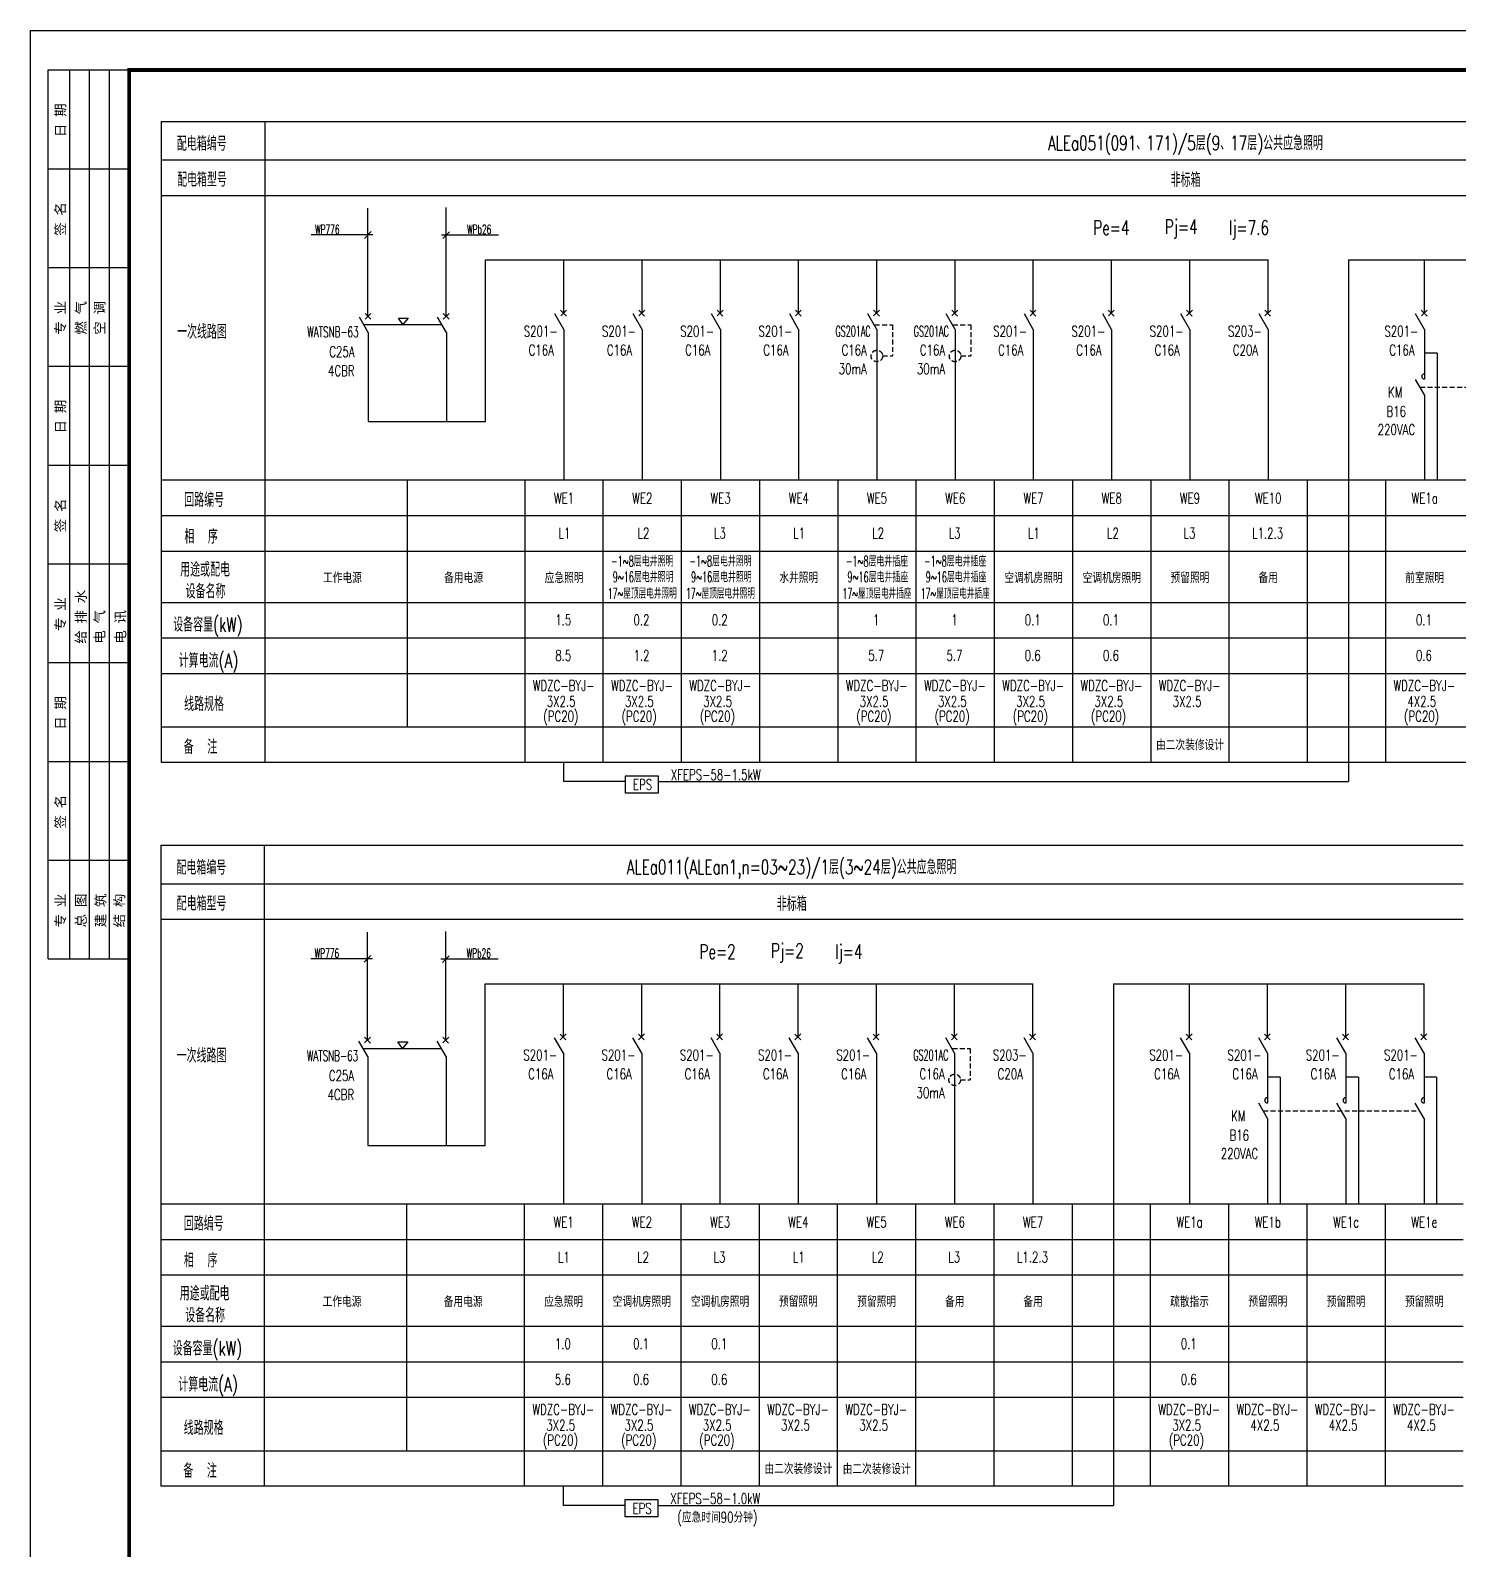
# Model space of a CAD drawing. Extents: x 1980812 to 2226895, y -554123 to 281606.
# Drawn here: x 2124323 to 2160465, y 243156 to 281606 of the extents above; entities that cross this region are included whole.
import ezdxf
from ezdxf.enums import TextEntityAlignment as Align

# ---------------------------------------------------------------- set-up
doc = ezdxf.new("R2010")
doc.units = 0
doc.header["$LTSCALE"] = 1000
doc.header["$MEASUREMENT"] = 0
doc.linetypes.add('DXXX', pattern=[4.5, 3, -1.5])
doc.linetypes.add('HIDDEN', pattern=[0.375, 0.25, -0.125])
for name, color, linetype in [('DQ1', 1, 'Continuous'), ('DQ2', 2, 'Continuous'), ('DQ7', 7, 'Continuous'), ('DXX', 2, 'DXXX'), ('TK', 1, 'Continuous')]:
    doc.layers.add(name, color=color, linetype=linetype)
doc.styles.add('D8', font='txtw.shx', dxfattribs={"width": 0.7, "bigfont": 'hztxtw.shx'})
doc.styles.add('SONGTI', font='', dxfattribs={"width": 1.1})
doc.styles.get('SONGTI').set_extended_font_data('NSimSun')

# ---------------------------------------------------------------- blocks, each defined once
blk = doc.blocks.new('$TD_AUDIT_GENERATED_(62C)')
at = {"layer": 'TK'}
for p, q in [((115148889, 23475903), (115148889, 23483403)), ((115148889, 23483403), (115150939, 23483403)), ((115149439, 23475903), (115149439, 23483403)), ((115149939, 23475903), (115149939, 23483403)), ((115150439, 23475903), (115150439, 23483403)), ((115150939, 23475903), (115150939, 23483403)), ((115148889, 23480903), (115150939, 23480903)), ((115148889, 23478403), (115150939, 23478403)), ((115148889, 23468403), (115148889, 23475903)), ((115148889, 23475903), (115150939, 23475903)), ((115149439, 23468403), (115149439, 23475903)), ((115149939, 23468403), (115149939, 23475903)), ((115150439, 23468403), (115150439, 23475903)), ((115150939, 23468403), (115150939, 23475903)), ((115148889, 23473403), (115150939, 23473403)), ((115148889, 23470903), (115150939, 23470903)), ((115148889, 23460903), (115148889, 23468403)), ((115148889, 23468403), (115150939, 23468403)), ((115149439, 23460903), (115149439, 23468403)), ((115149939, 23460903), (115149939, 23468403)), ((115150439, 23460903), (115150439, 23468403)), ((115150939, 23460903), (115150939, 23468403)), ((115148889, 23465903), (115150939, 23465903)), ((115148889, 23463403), (115150939, 23463403)), ((115148889, 23460903), (115150939, 23460903))]:
    blk.add_line(p, q, dxfattribs=at)
at = {"layer": 'TK', "style": 'SONGTI'}
for s, p in [('\\M+5C8D5 \\M+5C6DA', (115149324, 23481702)), ('\\M+5C7A9 \\M+5C3FB', (115149324, 23479202)), ('\\M+5D7A8 \\M+5D2B5', (115149324, 23476702)), ('\\M+5C8BC \\M+5C6F8', (115149842, 23476702)), ('\\M+5BFD5 \\M+5B5F7', (115150316, 23476702)), ('\\M+5C8D5 \\M+5C6DA', (115149324, 23474202)), ('\\M+5C7A9 \\M+5C3FB', (115149324, 23471702)), ('\\M+5D7A8 \\M+5D2B5', (115149324, 23469202)), ('\\M+5B8F8 \\M+5C5C5 \\M+5CBAE', (115149842, 23468880)), ('\\M+5B5E7 \\M+5C6F8', (115150316, 23468880)), ('\\M+5B5E7 \\M+5D1B6', (115150842, 23468880)), ('\\M+5C8D5 \\M+5C6DA', (115149324, 23466702)), ('\\M+5C7A9 \\M+5C3FB', (115149324, 23464202)), ('\\M+5D7A8 \\M+5D2B5', (115149324, 23461702)), ('\\M+5D7DC \\M+5CDBC', (115149842, 23461702)), ('\\M+5BDA8 \\M+5D6FE', (115150342, 23461702)), ('\\M+5BDE1 \\M+5B9B9', (115150816, 23461702))]:
    blk.add_text(s, height=250, rotation=90, dxfattribs=at).set_placement(p)
blk = doc.blocks.new('tu kuang A1 A')
at = {"layer": 'TK'}
blk.add_lwpolyline([(0, 59400), (84100, 59400), (84100, 0), (0, 0)], close=True, dxfattribs=at)
at = {"layer": 'TK', "const_width": 100}
blk.add_lwpolyline([(83100, 1000), (83100, 58400), (2500, 58400), (2500, 1000)], close=True, dxfattribs=at)
at = {"layer": 'TK'}
blk.add_blockref('$TD_AUDIT_GENERATED_(62C)', (-115148439, -23425003), dxfattribs=at)

msp = doc.modelspace()

# ---------------------------------------------------------------- linework, layer by layer
at = {"layer": 'DQ1'}
for p, q in [((2127633.4, 279302.8), (2127633.4, 263085.8)), ((2127633.4, 279302.6), (2130253.3, 279302.6)), ((2130253.3, 279302.6), (2178413.2, 279302.6)), ((2132873.2, 273957), (2132648.2, 274346.7)), ((2132791, 274443.3), (2132936.6, 274295.5)), ((2132792.3, 274299), (2132940.1, 274444.5)), ((2134853.2, 273957), (2134628.2, 274346.7)), ((2134771, 274443.3), (2134916.6, 274295.5)), ((2134772.3, 274299), (2134920.1, 274444.5)), ((2137823.2, 274037.9), (2137598.2, 274427.7)), ((2137741.1, 274524.2), (2137886.6, 274376.4)), ((2137742.3, 274380), (2137890.1, 274525.5)), ((2139803.2, 274037.9), (2139578.2, 274427.7)), ((2139721.1, 274524.2), (2139866.6, 274376.4)), ((2139722.3, 274380), (2139870.1, 274525.5)), ((2141783.2, 274037.9), (2141558.2, 274427.7)), ((2141701.1, 274524.2), (2141846.6, 274376.4)), ((2141702.3, 274380), (2141850.1, 274525.5)), ((2143763.2, 274037.9), (2143538.2, 274427.7)), ((2143681.1, 274524.2), (2143826.6, 274376.4)), ((2143682.3, 274380), (2143830.1, 274525.5)), ((2145743.2, 274037.9), (2145518.2, 274427.7)), ((2145661, 274524.2), (2145806.6, 274376.4)), ((2145662.3, 274380), (2145810.1, 274525.5)), ((2147723.2, 274037.9), (2147498.2, 274427.7)), ((2147641, 274524.2), (2147786.6, 274376.4)), ((2147642.3, 274380), (2147790.1, 274525.5)), ((2149703.2, 274037.9), (2149478.2, 274427.7)), ((2149621.1, 274524.2), (2149766.6, 274376.4)), ((2149622.3, 274380), (2149770.1, 274525.5)), ((2151683.2, 274037.9), (2151458.2, 274427.7)), ((2151601.1, 274524.2), (2151746.6, 274376.4)), ((2151602.3, 274380), (2151750.1, 274525.5)), ((2153663.2, 274037.9), (2153438.2, 274427.7)), ((2153581.1, 274524.2), (2153726.6, 274376.4)), ((2153582.3, 274380), (2153730.1, 274525.5)), ((2155643.2, 274037.9), (2155418.2, 274427.7)), ((2155561.1, 274524.2), (2155706.6, 274376.4)), ((2155562.3, 274380), (2155710.1, 274525.5)), ((2159603.2, 274037.9), (2159378.2, 274427.7)), ((2159521, 274524.2), (2159666.6, 274376.4)), ((2159522.3, 274380), (2159670.1, 274525.5)), ((2159603.2, 272383.7), (2159377.7, 272774.2)), ((2127633.4, 263086), (2130253.3, 263086)), ((2130253.3, 263086), (2178413.2, 263086)), ((2140216.1, 262732.4), (2139377.7, 262732.4)), ((2139377.7, 262732.4), (2139377.7, 262313.2)), ((2140216.1, 262313.2), (2140216.1, 262732.4)), ((2139377.7, 262313.2), (2140216.1, 262313.2)), ((2127622.8, 260983), (2127622.8, 244766)), ((2127622.8, 260982.8), (2130242.7, 260982.8)), ((2130242.7, 260982.8), (2160582.5, 260982.8)), ((2132780.4, 256123.5), (2132926, 255975.7)), ((2132781.7, 255979.2), (2132929.5, 256124.7)), ((2134760.4, 256123.5), (2134906, 255975.7)), ((2134761.7, 255979.2), (2134909.5, 256124.7)), ((2137812.5, 255718.1), (2137587.5, 256107.9)), ((2137730.4, 256204.4), (2137876, 256056.6)), ((2137731.7, 256060.2), (2137879.5, 256205.7)), ((2139792.5, 255718.1), (2139567.5, 256107.9)), ((2139710.4, 256204.4), (2139856, 256056.6)), ((2139711.7, 256060.2), (2139859.5, 256205.7)), ((2141772.5, 255718.1), (2141547.5, 256107.9)), ((2141690.4, 256204.4), (2141836, 256056.6)), ((2141691.7, 256060.2), (2141839.5, 256205.7)), ((2143752.5, 255718.1), (2143527.5, 256107.9)), ((2143670.4, 256204.4), (2143816, 256056.6)), ((2143671.7, 256060.2), (2143819.5, 256205.7)), ((2145732.5, 255718.1), (2145507.5, 256107.9)), ((2145650.4, 256204.4), (2145796, 256056.6)), ((2145651.7, 256060.2), (2145799.5, 256205.7)), ((2147712.5, 255718.1), (2147487.5, 256107.9)), ((2147630.4, 256204.4), (2147776, 256056.6)), ((2147631.7, 256060.2), (2147779.5, 256205.7)), ((2149692.5, 255718.1), (2149467.5, 256107.9)), ((2149610.4, 256204.4), (2149756, 256056.6)), ((2149611.7, 256060.2), (2149759.5, 256205.7)), ((2153652.5, 255718.1), (2153427.5, 256107.9)), ((2153570.4, 256204.4), (2153716, 256056.6)), ((2153571.7, 256060.2), (2153719.5, 256205.7)), ((2155632.5, 255718.1), (2155407.5, 256107.9)), ((2155550.4, 256204.4), (2155696, 256056.6)), ((2155551.7, 256060.2), (2155699.5, 256205.7)), ((2157612.5, 255718.1), (2157387.5, 256107.9)), ((2157530.4, 256204.4), (2157676, 256056.6)), ((2157531.7, 256060.2), (2157679.5, 256205.7)), ((2159592.5, 255718.1), (2159367.5, 256107.9)), ((2159510.4, 256204.4), (2159656, 256056.6)), ((2159511.7, 256060.2), (2159659.5, 256205.7)), ((2132862.5, 255637.2), (2132637.5, 256026.9)), ((2134842.5, 255637.2), (2134617.5, 256026.9)), ((2155632.5, 254063.9), (2155407.1, 254454.4)), ((2157612.5, 254063.9), (2157387.1, 254454.4)), ((2159592.5, 254063.9), (2159367.1, 254454.4)), ((2127622.8, 244766.2), (2130242.7, 244766.2)), ((2130242.7, 244766.2), (2160582.5, 244766.2)), ((2139367.1, 244412.6), (2139367.1, 243993.4)), ((2140205.5, 244412.6), (2139367.1, 244412.6)), ((2140205.5, 243993.4), (2140205.5, 244412.6)), ((2139367.1, 243993.4), (2140205.5, 243993.4))]:
    msp.add_line(p, q, dxfattribs=at)
for centre in [(2159596, 272846.2), (2155625.4, 254526.4), (2157605.4, 254526.4), (2159585.4, 254526.4)]:
    msp.add_arc(centre, 65.1, 90, 270, dxfattribs=at)
at = {"layer": 'DQ2'}
for p, q in [((2132863.8, 274369.4), (2132863.8, 277104.9)), ((2134843.8, 274369.4), (2134843.8, 277119.1)), ((2135843.2, 275799.1), (2155643.2, 275799.1)), ((2135843.2, 271706.4), (2135843.2, 275799.1)), ((2137823.2, 274450.4), (2137823.2, 275796.6)), ((2139803.2, 274450.4), (2139803.2, 275796.6)), ((2141783.2, 274450.4), (2141783.2, 275796.6)), ((2143763.2, 274450.4), (2143763.2, 275796.6)), ((2145743.2, 274450.4), (2145743.2, 275799.1)), ((2147723.2, 274450.4), (2147723.2, 275799.1)), ((2149703.2, 274450.4), (2149703.2, 275796.6)), ((2151683.2, 274450.4), (2151683.2, 275796.6)), ((2153663.2, 274450.4), (2153663.2, 275796.6)), ((2155643.2, 274450.4), (2155643.2, 275799.1)), ((2157678.5, 275799.1), (2177423.2, 275799.1)), ((2157678.5, 275799.1), (2157678.5, 262592.4)), ((2159603.2, 274450.4), (2159603.2, 275799.1)), ((2132873.2, 273957), (2132873.2, 271706.4)), ((2134853.2, 273957), (2134853.2, 271706.4)), ((2137823.2, 274037.9), (2137823.2, 270228)), ((2139803.2, 274037.9), (2139803.2, 270228)), ((2141783.2, 274037.9), (2141783.2, 270228)), ((2143763.2, 274037.9), (2143763.2, 270228)), ((2145743.2, 274037.9), (2145743.2, 270228)), ((2147723.2, 274037.9), (2147723.2, 270228)), ((2149703.2, 274037.9), (2149703.2, 270228)), ((2151683.2, 274037.9), (2151683.2, 270228)), ((2153663.2, 274037.9), (2153663.2, 270228)), ((2155643.2, 274037.9), (2155643.2, 270228)), ((2159603.2, 274037.9), (2159603.2, 272776.6)), ((2159919.5, 273434.9), (2159603.2, 273434.9)), ((2159919.5, 273434.9), (2159919.5, 270228)), ((2159603.2, 272383.7), (2159603.2, 270228)), ((2132873.2, 271706.4), (2135843.2, 271706.4)), ((2132853.2, 256049.6), (2132853.2, 258785.1)), ((2134833.2, 256049.6), (2134833.2, 258799.3)), ((2135832.5, 257479.3), (2149692.5, 257479.3)), ((2135832.5, 253386.6), (2135832.5, 257479.3)), ((2137812.5, 256130.6), (2137812.5, 257476.8)), ((2139792.5, 256130.6), (2139792.5, 257476.8)), ((2141772.5, 256130.6), (2141772.5, 257476.8)), ((2143752.5, 256130.6), (2143752.5, 257476.8)), ((2145732.5, 256130.6), (2145732.5, 257476.8)), ((2147712.5, 256130.6), (2147712.5, 257476.8)), ((2149692.5, 256130.6), (2149692.5, 257479.3)), ((2151727.9, 257479.3), (2159592.5, 257479.3)), ((2151727.9, 257479.3), (2151727.9, 244272.6)), ((2153652.5, 256130.6), (2153652.5, 257479.3)), ((2155632.5, 256130.6), (2155632.5, 257479.3)), ((2157612.5, 256130.6), (2157612.5, 257479.3)), ((2159592.5, 256130.6), (2159592.5, 257479.3)), ((2137812.5, 255718.1), (2137812.5, 251908.2)), ((2139792.5, 255718.1), (2139792.5, 251908.2)), ((2141772.5, 255718.1), (2141772.5, 251908.2)), ((2143752.5, 255718.1), (2143752.5, 251908.2)), ((2145732.5, 255718.1), (2145732.5, 251908.2)), ((2147712.5, 255718.1), (2147712.5, 251908.2)), ((2149692.5, 255718.1), (2149692.5, 251908.2)), ((2153652.5, 255718.1), (2153652.5, 251908.2)), ((2155632.5, 255718.1), (2155632.5, 254456.8)), ((2157612.5, 255718.1), (2157612.5, 254456.8)), ((2159592.5, 255718.1), (2159592.5, 254456.8)), ((2132862.5, 255637.2), (2132862.5, 253386.6)), ((2134842.5, 255637.2), (2134842.5, 253386.6)), ((2155948.9, 255115.1), (2155632.5, 255115.1)), ((2155948.9, 255115.1), (2155948.9, 251908.2)), ((2157928.9, 255115.1), (2157612.5, 255115.1)), ((2157928.9, 255115.1), (2157928.9, 251908.2)), ((2159908.9, 255115.1), (2159592.5, 255115.1)), ((2159908.9, 255115.1), (2159908.9, 251908.2)), ((2155632.5, 254063.9), (2155632.5, 251908.2)), ((2157612.5, 254063.9), (2157612.5, 251908.2)), ((2159592.5, 254063.9), (2159592.5, 251908.2)), ((2132862.5, 253386.6), (2135832.5, 253386.6))]:
    msp.add_line(p, q, dxfattribs=at)
at = {"layer": 'DQ2', "ltscale": 0.1}
for p, q in [((2137817.3, 263086), (2137817.3, 262592.4)), ((2140216.1, 262592.4), (2157678.5, 262592.4)), ((2137806.7, 244766.2), (2137806.7, 244272.6)), ((2140205.5, 244272.6), (2151727.9, 244272.6))]:
    msp.add_line(p, q, dxfattribs=at)
at = {"layer": 'DQ7'}
for p, q in [((2130253.3, 279302.6), (2130253.3, 263086)), ((2127633.4, 278328), (2130253.3, 278328)), ((2130253.3, 278328), (2178413.2, 278328)), ((2127633.4, 277428), (2130253.3, 277428)), ((2130253.3, 277428), (2178413.2, 277428)), ((2132987, 276427.4), (2131428.2, 276427.4)), ((2136171.6, 276421.5), (2134724.1, 276421.5)), ((2127633.4, 270228), (2130253.3, 270228)), ((2130253.3, 270228), (2178413.2, 270228)), ((2133855.4, 270228), (2133855.4, 263980.1)), ((2136833.2, 270228), (2136833.2, 263086)), ((2138813.2, 270228), (2138813.2, 263086)), ((2140793.2, 270228), (2140793.2, 263086)), ((2142773.2, 270228), (2142773.2, 263086)), ((2144753.2, 270228), (2144753.2, 263086)), ((2146733.2, 270228), (2146733.2, 263086)), ((2148713.2, 270228), (2148713.2, 263086)), ((2150693.2, 270228), (2150693.2, 263086)), ((2152673.2, 270228), (2152673.2, 263086)), ((2154653.2, 270228), (2154653.2, 263086)), ((2156633.2, 270228), (2156633.2, 263086)), ((2158613.2, 270228), (2158613.2, 263086)), ((2127633.4, 269328), (2130253.3, 269328)), ((2130253.3, 269328), (2178413.2, 269328)), ((2127633.4, 268428), (2130253.3, 268428)), ((2130253.3, 268428), (2178413.2, 268428)), ((2127633.4, 267130.1), (2130253.3, 267130.1)), ((2130253.3, 267130.1), (2178413.2, 267130.1)), ((2127633.4, 266230.1), (2130253.3, 266230.1)), ((2130253.3, 266230.1), (2178413.2, 266230.1)), ((2127633.4, 265330.1), (2130253.3, 265330.1)), ((2130253.3, 265330.1), (2178413.2, 265330.1)), ((2127633.4, 263980.1), (2130253.3, 263980.1)), ((2130253.3, 263980.1), (2178413.2, 263980.1)), ((2130242.7, 260982.8), (2130242.7, 244766.2)), ((2130242.7, 260982.8), (2130242.7, 244766.2)), ((2127622.8, 260008.2), (2130242.7, 260008.2)), ((2130242.7, 260008.2), (2160582.5, 260008.2)), ((2127622.8, 259108.2), (2130242.7, 259108.2)), ((2130242.7, 259108.2), (2160582.5, 259108.2)), ((2132976.4, 258107.6), (2131417.6, 258107.6)), ((2136161, 258101.7), (2134713.5, 258101.7)), ((2127622.8, 251908.2), (2130242.7, 251908.2)), ((2130242.7, 251908.2), (2160582.5, 251908.2)), ((2133844.8, 251908.2), (2133844.8, 245660.3)), ((2136822.5, 251908.2), (2136822.5, 244766.2)), ((2138802.5, 251908.2), (2138802.5, 244766.2)), ((2140782.5, 251908.2), (2140782.5, 244766.2)), ((2142762.5, 251908.2), (2142762.5, 244766.2)), ((2144742.5, 251908.2), (2144742.5, 244766.2)), ((2146722.5, 251908.2), (2146722.5, 244766.2)), ((2148702.5, 251908.2), (2148702.5, 244766.2)), ((2150682.5, 251908.2), (2150682.5, 244766.2)), ((2152662.5, 251908.2), (2152662.5, 244766.2)), ((2154642.5, 251908.2), (2154642.5, 244766.2)), ((2156622.5, 251908.2), (2156622.5, 244766.2)), ((2158602.5, 251908.2), (2158602.5, 244766.2)), ((2127622.8, 251008.2), (2130242.7, 251008.2)), ((2130242.7, 251008.2), (2160582.5, 251008.2)), ((2127622.8, 250108.2), (2130242.7, 250108.2)), ((2130242.7, 250108.2), (2160582.5, 250108.2)), ((2127622.8, 248810.3), (2130242.7, 248810.3)), ((2130242.7, 248810.3), (2160582.5, 248810.3)), ((2127622.8, 247910.3), (2130242.7, 247910.3)), ((2130242.7, 247910.3), (2160582.5, 247910.3)), ((2127622.8, 247010.3), (2130242.7, 247010.3)), ((2130242.7, 247010.3), (2160582.5, 247010.3)), ((2127622.8, 245660.3), (2130242.7, 245660.3)), ((2130242.7, 245660.3), (2160582.5, 245660.3))]:
    msp.add_line(p, q, dxfattribs=at)
at = {"layer": 'DQ7', "color": 7}
for p, q in [((2132778.7, 276341.9), (2132949.7, 276512.9)), ((2134758.7, 276336), (2134929.7, 276507)), ((2133636.1, 274323.6), (2133885.6, 274323.6)), ((2133747, 274158.2), (2133636.1, 274323.6)), ((2133885.6, 274323.6), (2133747, 274158.2)), ((2132768, 258022.1), (2132939, 258193.1)), ((2134748, 258016.2), (2134919, 258187.2)), ((2133625.5, 256003.8), (2133875, 256003.8)), ((2133736.4, 255838.4), (2133625.5, 256003.8)), ((2133875, 256003.8), (2133736.4, 255838.4))]:
    msp.add_line(p, q, dxfattribs=at)
at = {"layer": 'DQ7', "color": 7, "linetype": 'DXXX'}
for p, q in [((2132757, 274158.2), (2134737, 274158.2)), ((2132746.4, 255838.4), (2134726.4, 255838.4))]:
    msp.add_line(p, q, dxfattribs=at)
at = {"layer": 'DQ7', "linetype": 'HIDDEN', "ltscale": 0.5}
for p, q in [((2145687.8, 274154.3), (2146138.9, 274154.3)), ((2146138.9, 274154.3), (2146138.9, 273364.8)), ((2147667.8, 274154.3), (2148118.9, 274154.3)), ((2148118.9, 274154.3), (2148118.9, 273364.8)), ((2145889, 273364.8), (2146138.9, 273364.8)), ((2147869, 273364.8), (2148118.9, 273364.8)), ((2159490.4, 272578.9), (2163450.4, 272578.9)), ((2147657.2, 255834.5), (2148108.3, 255834.5)), ((2148108.3, 255834.5), (2148108.3, 255045)), ((2147858.3, 255045), (2148108.3, 255045)), ((2155519.8, 254259.1), (2159479.8, 254259.1))]:
    msp.add_line(p, q, dxfattribs=at)
for centre in [(2145743.2, 273364.8), (2147723.2, 273364.8), (2147712.5, 255045)]:
    msp.add_circle(centre, 145.8, dxfattribs=at)
at = {"layer": 'DXX', "linetype": 'ByBlock'}
for p, q in [((2139377.7, 262592.4), (2137817.3, 262592.4)), ((2139367.1, 244272.6), (2137806.7, 244272.6))]:
    msp.add_line(p, q, dxfattribs=at)

# ---------------------------------------------------------------- block references
at = {"layer": 'DQ2'}
msp.add_blockref('tu kuang A1 A', (2124322.8, 222205.6), dxfattribs=at)

# ---------------------------------------------------------------- texts
at = {"layer": 'DQ7', "style": 'D8'}
for s, height, width, p in [('\\M+5C5E4\\M+5B5E7\\M+5CFE4\\M+5B1E0\\M+5BAC5', 360, 0.7, (2128030.4, 278559)), ('\\M+5C5E4\\M+5B5E7\\M+5CFE4\\M+5D0CD\\M+5BAC5', 360, 0.7, (2128034.8, 277649.2)), ('WP776', 229.5, 0.6, (2131527.4, 276455.7)), ('WPb26', 229.5, 0.6, (2135373.1, 276455.7)), ('Pe=4', 360, 0.7, (2151219.4, 276431.8)), ('Pj=4', 360, 0.7, (2153028.3, 276455.5)), ('Ij=7.6', 360, 0.7, (2154652.9, 276431.8)), ('\\M+5D2BB\\M+5B4CE\\M+5CFDF\\M+5C2B7\\M+5CDBC', 360, 0.7, (2128034.8, 273798.8)), ('KM', 270, 0.7, (2158679.4, 272315.4)), ('B16', 270, 0.7, (2158639.7, 271827.1)), ('\\M+5BBD8\\M+5C2B7\\M+5B1E0\\M+5BAC5', 360, 0.7, (2128216.4, 269543.9)), ('\\M+5CFE0  \\M+5D0F2', 360, 0.7, (2128218.8, 268618.3)), ('\\M+5D3C3\\M+5CDBE\\M+5BBF2\\M+5C5E4\\M+5B5E7', 360, 0.7, (2128112.9, 267780.1)), ('\\M+5C9E8\\M+5B1B8\\M+5C3FB\\M+5B3C6', 360, 0.7, (2128250.9, 267229.6)), ('\\M+5C9E8\\M+5B1B8\\M+5C8DD\\M+5C1BF(kW)', 360, 0.7, (2127936, 266387.7)), ('\\M+5BCC6\\M+5CBE3\\M+5B5E7\\M+5C1F7(A)', 360, 0.7, (2128076.9, 265476.6)), ('\\M+5CFDF\\M+5C2B7\\M+5B9E6\\M+5B8F1', 360, 0.7, (2128213.1, 264376.8)), ('\\M+5B1B8  \\M+5D7A2', 360, 0.7, (2128201.5, 263294.2)), ('XFEPS-58-1.5kW', 270, 0.7, (2140527.8, 262633.3)), ('\\M+5C5E4\\M+5B5E7\\M+5CFE4\\M+5B1E0\\M+5BAC5', 360, 0.7, (2128019.7, 260239.2)), ('\\M+5C5E4\\M+5B5E7\\M+5CFE4\\M+5D0CD\\M+5BAC5', 360, 0.7, (2128024.2, 259329.4)), ('Pe=2', 360, 0.7, (2141253.4, 258109.5)), ('Pj=2', 360, 0.7, (2143062.4, 258133.2)), ('Ij=4', 360, 0.7, (2144687, 258109.5)), ('WP776', 229.5, 0.6, (2131516.8, 258135.9)), ('WPb26', 229.5, 0.6, (2135362.5, 258135.9)), ('\\M+5D2BB\\M+5B4CE\\M+5CFDF\\M+5C2B7\\M+5CDBC', 360, 0.7, (2128024.2, 255479)), ('KM', 270, 0.7, (2154708.7, 253995.6)), ('B16', 270, 0.7, (2154669, 253507.3)), ('\\M+5BBD8\\M+5C2B7\\M+5B1E0\\M+5BAC5', 360, 0.7, (2128205.8, 251224.1)), ('\\M+5CFE0  \\M+5D0F2', 360, 0.7, (2128208.2, 250298.5)), ('\\M+5D3C3\\M+5CDBE\\M+5BBF2\\M+5C5E4\\M+5B5E7', 360, 0.7, (2128102.2, 249460.3)), ('\\M+5C9E8\\M+5B1B8\\M+5C3FB\\M+5B3C6', 360, 0.7, (2128240.3, 248909.8)), ('\\M+5C9E8\\M+5B1B8\\M+5C8DD\\M+5C1BF(kW)', 360, 0.7, (2127925.4, 248067.9)), ('\\M+5BCC6\\M+5CBE3\\M+5B5E7\\M+5C1F7(A)', 360, 0.7, (2128066.3, 247156.8)), ('\\M+5CFDF\\M+5C2B7\\M+5B9E6\\M+5B8F1', 360, 0.7, (2128202.4, 246057)), ('\\M+5B1B8  \\M+5D7A2', 360, 0.7, (2128190.8, 244974.4)), ('XFEPS-58-1.0kW', 270, 0.7, (2140517.2, 244313.5)), ('(\\M+5D3A6\\M+5BCB1\\M+5CAB1\\M+5BCE490\\M+5B7D6\\M+5D6D3)', 270, 0.7, (2140696, 243840.1))]:
    msp.add_text(s, height=height, dxfattribs=dict(at, width=width)).set_placement(p)
at = {"layer": 'DQ7', "style": 'D8', "width": 0.7}
for s, p in [('ALEa051(091\\M+5A1A2171)/5\\M+5B2E3(9\\M+5A1A217\\M+5B2E3)\\M+5B9AB\\M+5B9B2\\M+5D3A6\\M+5BCB1\\M+5D5D5\\M+5C3F7', (2153551.7, 278754)), ('\\M+5B7C7\\M+5B1EA\\M+5CFE4', (2153556.5, 277820.7)), ('ALEa011(ALEan1,n=03~23)/1\\M+5B2E3(3~24\\M+5B2E3)\\M+5B9AB\\M+5B9B2\\M+5D3A6\\M+5BCB1\\M+5D5D5\\M+5C3F7', (2143585.8, 260431.7)), ('\\M+5B7C7\\M+5B1EA\\M+5CFE4', (2143590.5, 259498.4))]:
    msp.add_text(s, height=360, dxfattribs=at).set_placement(p, align=Align.MIDDLE_CENTER)
at = {"layer": 'DQ7', "style": 'D8'}
for s, width, p in [('WATSNB-63', 0.6, (2132626.6, 273839.7)), ('S201-', 0.7, (2137666, 273856)), ('S201-', 0.7, (2139646, 273856)), ('S201-', 0.7, (2141626, 273856)), ('S201-', 0.7, (2143606, 273856)), ('GS201AC', 0.55, (2145586, 273856)), ('GS201AC', 0.55, (2147566, 273856)), ('S201-', 0.7, (2149546, 273856)), ('S201-', 0.7, (2151526, 273856)), ('S201-', 0.7, (2153506, 273856)), ('S203-', 0.7, (2155486, 273856)), ('S201-', 0.7, (2159446, 273856)), ('C25A', 0.7, (2132526.5, 273336.9)), ('C16A', 0.7, (2137570.9, 273378.3)), ('C16A', 0.7, (2139550.9, 273378.3)), ('C16A', 0.7, (2141530.9, 273378.3)), ('C16A', 0.7, (2143510.9, 273378.3)), ('C16A', 0.7, (2145490.9, 273378.3)), ('C16A', 0.7, (2147470.9, 273378.3)), ('C16A', 0.7, (2149450.9, 273378.3)), ('C16A', 0.7, (2151430.9, 273378.3)), ('C16A', 0.7, (2153410.9, 273378.3)), ('C20A', 0.7, (2155390.9, 273378.3)), ('C16A', 0.7, (2159350.9, 273378.3)), ('4CBR', 0.7, (2132526.5, 272855.4)), ('30mA', 0.7, (2145490.9, 272904.8)), ('30mA', 0.7, (2147470.9, 272904.8)), ('220VAC', 0.7, (2159365.5, 271365.6)), ('WATSNB-63', 0.6, (2132616, 255519.9)), ('S201-', 0.7, (2137655.4, 255536.2)), ('S201-', 0.7, (2139635.4, 255536.2)), ('S201-', 0.7, (2141615.4, 255536.2)), ('S201-', 0.7, (2143595.4, 255536.2)), ('S201-', 0.7, (2145575.4, 255536.2)), ('GS201AC', 0.55, (2147555.4, 255536.2)), ('S203-', 0.7, (2149535.4, 255536.2)), ('S201-', 0.7, (2153495.4, 255536.2)), ('S201-', 0.7, (2155475.4, 255536.2)), ('S201-', 0.7, (2157455.4, 255536.2)), ('S201-', 0.7, (2159435.4, 255536.2)), ('C16A', 0.7, (2137560.2, 255058.5)), ('C16A', 0.7, (2139540.2, 255058.5)), ('C16A', 0.7, (2141520.2, 255058.5)), ('C16A', 0.7, (2143500.2, 255058.5)), ('C16A', 0.7, (2145480.2, 255058.5)), ('C16A', 0.7, (2147460.2, 255058.5)), ('C20A', 0.7, (2149440.2, 255058.5)), ('C16A', 0.7, (2153400.2, 255058.5)), ('C16A', 0.7, (2155380.2, 255058.5)), ('C16A', 0.7, (2157360.2, 255058.5)), ('C16A', 0.7, (2159340.2, 255058.5)), ('C25A', 0.7, (2132515.9, 255017.1)), ('4CBR', 0.7, (2132515.9, 254535.6)), ('30mA', 0.7, (2147460.2, 254585)), ('220VAC', 0.7, (2155394.9, 253045.8))]:
    msp.add_text(s, height=270, dxfattribs=dict(at, width=width)).set_placement(p, align=Align.RIGHT)
for s, width, p in [('WE1', 0.7, (2137827.9, 269766.5)), ('WE2', 0.7, (2139807.9, 269766.5)), ('WE3', 0.7, (2141787.9, 269766.5)), ('WE4', 0.7, (2143767.9, 269766.5)), ('WE5', 0.7, (2145747.9, 269766.5)), ('WE6', 0.7, (2147727.9, 269766.5)), ('WE7', 0.7, (2149707.9, 269766.5)), ('WE8', 0.7, (2151687.9, 269766.5)), ('WE9', 0.7, (2153667.9, 269766.5)), ('WE10', 0.7, (2155647.9, 269766.5)), ('WE1a', 0.7, (2159607.9, 269766.5)), ('L1', 0.7, (2137835.6, 268878.4)), ('L2', 0.7, (2139837.3, 268878.4)), ('L3', 0.7, (2141772.2, 268878.4)), ('L1', 0.7, (2143775.6, 268878.4)), ('L2', 0.7, (2145777.3, 268878.4)), ('L3', 0.7, (2147712.2, 268878.4)), ('L1', 0.7, (2149715.6, 268878.4)), ('L2', 0.7, (2151717.3, 268878.4)), ('L3', 0.7, (2153652.2, 268878.4)), ('L1.2.3', 0.7, (2155632.2, 268878.4)), ('-1~8\\M+5B2E3\\M+5B5E7\\M+5BEAE\\M+5D5D5\\M+5C3F7', 0.55, (2139806.6, 268185.1)), ('-1~8\\M+5B2E3\\M+5B5E7\\M+5BEAE\\M+5D5D5\\M+5C3F7', 0.55, (2141786.6, 268185.1)), ('-1~8\\M+5B2E3\\M+5B5E7\\M+5BEAE\\M+5B2E5\\M+5D7F9', 0.55, (2145746.6, 268185.1)), ('-1~8\\M+5B2E3\\M+5B5E7\\M+5BEAE\\M+5B2E5\\M+5D7F9', 0.55, (2147726.6, 268185.1)), ('\\M+5B9A4\\M+5D7F7\\M+5B5E7\\M+5D4B4', 0.7, (2132219.7, 267764.9)), ('\\M+5B1B8\\M+5D3C3\\M+5B5E7\\M+5D4B4', 0.7, (2135285.5, 267764.9)), ('\\M+5D3A6\\M+5BCB1\\M+5D5D5\\M+5C3F7', 0.7, (2137828.9, 267765.5)), ('9~16\\M+5B2E3\\M+5B5E7\\M+5BEAE\\M+5D5D5\\M+5C3F7', 0.55, (2139828.6, 267785.5)), ('9~16\\M+5B2E3\\M+5B5E7\\M+5BEAE\\M+5D5D5\\M+5C3F7', 0.55, (2141808.6, 267785.5)), ('\\M+5CBAE\\M+5BEAE\\M+5D5D5\\M+5C3F7', 0.7, (2143766.6, 267767)), ('9~16\\M+5B2E3\\M+5B5E7\\M+5BEAE\\M+5B2E5\\M+5D7F9', 0.55, (2145768.6, 267785.5)), ('9~16\\M+5B2E3\\M+5B5E7\\M+5BEAE\\M+5B2E5\\M+5D7F9', 0.55, (2147748.6, 267785.5)), ('\\M+5BFD5\\M+5B5F7\\M+5BBFA\\M+5B7BF\\M+5D5D5\\M+5C3F7', 0.7, (2149708.9, 267765.5)), ('\\M+5BFD5\\M+5B5F7\\M+5BBFA\\M+5B7BF\\M+5D5D5\\M+5C3F7', 0.7, (2151688.9, 267765.5)), ('\\M+5D4A4\\M+5C1F4\\M+5D5D5\\M+5C3F7', 0.7, (2153666.6, 267767)), ('\\M+5B1B8\\M+5D3C3', 0.7, (2155646.6, 267767)), ('\\M+5C7B0\\M+5CAD2\\M+5D5D5\\M+5C3F7', 0.7, (2159606.6, 267767)), ('17~\\M+5CEDD\\M+5B6A5\\M+5B2E3\\M+5B5E7\\M+5BEAE\\M+5D5D5\\M+5C3F7', 0.53, (2139806.6, 267370.1)), ('17~\\M+5CEDD\\M+5B6A5\\M+5B2E3\\M+5B5E7\\M+5BEAE\\M+5D5D5\\M+5C3F7', 0.53, (2141786.6, 267370.1)), ('17~\\M+5CEDD\\M+5B6A5\\M+5B2E3\\M+5B5E7\\M+5BEAE\\M+5B2E5\\M+5D7F9', 0.53, (2145746.6, 267370.1)), ('17~\\M+5CEDD\\M+5B6A5\\M+5B2E3\\M+5B5E7\\M+5BEAE\\M+5B2E5\\M+5D7F9', 0.53, (2147726.6, 267370.1)), ('1.5', 0.7, (2137807.6, 266685.1)), ('0.2', 0.7, (2139787.6, 266685.1)), ('0.2', 0.7, (2141767.6, 266685.1)), ('1', 0.7, (2145727.6, 266685.1)), ('1', 0.7, (2147707.6, 266685.1)), ('0.1', 0.7, (2149687.6, 266685.1)), ('0.1', 0.7, (2151667.6, 266685.1)), ('0.1', 0.7, (2159587.6, 266685.1)), ('8.5', 0.7, (2137807.6, 265785.1)), ('1.2', 0.7, (2139787.6, 265785.1)), ('1.2', 0.7, (2141767.6, 265785.1)), ('5.7', 0.7, (2145727.6, 265785.1)), ('5.7', 0.7, (2147707.6, 265785.1)), ('0.6', 0.7, (2149687.6, 265785.1)), ('0.6', 0.7, (2151667.6, 265785.1)), ('0.6', 0.7, (2159587.6, 265785.1)), ('WDZC-BYJ-', 0.7, (2137818.8, 265022.1)), ('WDZC-BYJ-', 0.7, (2139798.8, 265022.1)), ('WDZC-BYJ-', 0.7, (2141778.8, 265022.1)), ('WDZC-BYJ-', 0.7, (2145738.8, 265022.1)), ('WDZC-BYJ-', 0.7, (2147718.8, 265022.1)), ('WDZC-BYJ-', 0.7, (2149698.8, 265022.1)), ('WDZC-BYJ-', 0.7, (2151678.8, 265022.1)), ('WDZC-BYJ-', 0.7, (2153658.8, 265022.1)), ('WDZC-BYJ-', 0.7, (2159598.8, 265022.1)), ('3X2.5', 0.7, (2137753.7, 264623.5)), ('3X2.5', 0.7, (2139733.7, 264623.5)), ('3X2.5', 0.7, (2141713.7, 264623.5)), ('3X2.5', 0.7, (2145673.7, 264623.5)), ('3X2.5', 0.7, (2147653.7, 264623.5)), ('3X2.5', 0.7, (2149633.7, 264623.5)), ('3X2.5', 0.7, (2151613.7, 264623.5)), ('3X2.5', 0.7, (2153593.7, 264623.5)), ('4X2.5', 0.7, (2159533.7, 264623.5)), ('(PC20)', 0.7, (2137748.1, 264226.9)), ('(PC20)', 0.7, (2139728.1, 264226.9)), ('(PC20)', 0.7, (2141708.1, 264226.9)), ('(PC20)', 0.7, (2145668.1, 264226.9)), ('(PC20)', 0.7, (2147648.1, 264226.9)), ('(PC20)', 0.7, (2149628.1, 264226.9)), ('(PC20)', 0.7, (2151608.1, 264226.9)), ('(PC20)', 0.7, (2159528.1, 264226.9)), ('\\M+5D3C9\\M+5B6FE\\M+5B4CE\\M+5D7B0\\M+5D0DE\\M+5C9E8\\M+5BCC6', 0.7, (2153668.9, 263536.1)), ('EPS', 0.7, (2139815.1, 262519.6)), ('WE1', 0.7, (2137817.3, 251446.7)), ('WE2', 0.7, (2139797.3, 251446.7)), ('WE3', 0.7, (2141777.3, 251446.7)), ('WE4', 0.7, (2143757.3, 251446.7)), ('WE5', 0.7, (2145737.3, 251446.7)), ('WE6', 0.7, (2147717.3, 251446.7)), ('WE7', 0.7, (2149697.3, 251446.7)), ('WE1a', 0.7, (2153657.3, 251446.7)), ('WE1b', 0.7, (2155637.3, 251446.7)), ('WE1c', 0.7, (2157617.3, 251446.7)), ('WE1e', 0.7, (2159597.3, 251446.7)), ('L1', 0.7, (2137825, 250558.6)), ('L2', 0.7, (2139826.7, 250558.6)), ('L3', 0.7, (2141761.6, 250558.6)), ('L1', 0.7, (2143765, 250558.6)), ('L2', 0.7, (2145766.7, 250558.6)), ('L3', 0.7, (2147701.6, 250558.6)), ('L1.2.3', 0.7, (2149681.6, 250558.6)), ('\\M+5B9A4\\M+5D7F7\\M+5B5E7\\M+5D4B4', 0.7, (2132209.1, 249445.1)), ('\\M+5B1B8\\M+5D3C3\\M+5B5E7\\M+5D4B4', 0.7, (2135274.9, 249445.1)), ('\\M+5D3A6\\M+5BCB1\\M+5D5D5\\M+5C3F7', 0.7, (2137818.3, 249445.7)), ('\\M+5BFD5\\M+5B5F7\\M+5BBFA\\M+5B7BF\\M+5D5D5\\M+5C3F7', 0.7, (2139796, 249447.2)), ('\\M+5BFD5\\M+5B5F7\\M+5BBFA\\M+5B7BF\\M+5D5D5\\M+5C3F7', 0.7, (2141776, 249447.2)), ('\\M+5D4A4\\M+5C1F4\\M+5D5D5\\M+5C3F7', 0.7, (2143758.3, 249450.9)), ('\\M+5D4A4\\M+5C1F4\\M+5D5D5\\M+5C3F7', 0.7, (2145738.3, 249445.7)), ('\\M+5B1B8\\M+5D3C3', 0.7, (2147716, 249447.2)), ('\\M+5B1B8\\M+5D3C3', 0.7, (2149696, 249447.2)), ('\\M+5CAE8\\M+5C9A2\\M+5D6B8\\M+5CABE', 0.7, (2153656, 249447.2)), ('\\M+5D4A4\\M+5C1F4\\M+5D5D5\\M+5C3F7', 0.7, (2155638.3, 249450.9)), ('\\M+5D4A4\\M+5C1F4\\M+5D5D5\\M+5C3F7', 0.7, (2157618.3, 249445.7)), ('\\M+5D4A4\\M+5C1F4\\M+5D5D5\\M+5C3F7', 0.7, (2159598.3, 249445.7)), ('1.0', 0.7, (2137797, 248365.3)), ('0.1', 0.7, (2139777, 248365.3)), ('0.1', 0.7, (2141757, 248365.3)), ('0.1', 0.7, (2153637, 248365.3)), ('5.6', 0.7, (2137797, 247465.3)), ('0.6', 0.7, (2139777, 247465.3)), ('0.6', 0.7, (2141757, 247465.3)), ('0.6', 0.7, (2153637, 247465.3)), ('WDZC-BYJ-', 0.7, (2137808.2, 246702.3)), ('WDZC-BYJ-', 0.7, (2139788.2, 246702.3)), ('WDZC-BYJ-', 0.7, (2141768.2, 246702.3)), ('WDZC-BYJ-', 0.7, (2143748.2, 246702.3)), ('WDZC-BYJ-', 0.7, (2145728.2, 246702.3)), ('WDZC-BYJ-', 0.7, (2153648.2, 246702.3)), ('WDZC-BYJ-', 0.7, (2155628.2, 246702.3)), ('WDZC-BYJ-', 0.7, (2157608.2, 246702.3)), ('WDZC-BYJ-', 0.7, (2159588.2, 246702.3)), ('(PC20)', 0.7, (2137737.4, 245907.1)), ('3X2.5', 0.7, (2137743, 246303.7)), ('(PC20)', 0.7, (2139717.4, 245907.1)), ('3X2.5', 0.7, (2139723, 246303.7)), ('(PC20)', 0.7, (2141697.4, 245907.1)), ('3X2.5', 0.7, (2141703, 246303.7)), ('3X2.5', 0.7, (2143683, 246303.7)), ('3X2.5', 0.7, (2145663, 246303.7)), ('(PC20)', 0.7, (2153577.4, 245907.1)), ('3X2.5', 0.7, (2153583, 246303.7)), ('4X2.5', 0.7, (2155563, 246303.7)), ('4X2.5', 0.7, (2157543, 246303.7)), ('4X2.5', 0.7, (2159523, 246303.7)), ('\\M+5D3C9\\M+5B6FE\\M+5B4CE\\M+5D7B0\\M+5D0DE\\M+5C9E8\\M+5BCC6', 0.7, (2143758.3, 245216.3)), ('\\M+5D3C9\\M+5B6FE\\M+5B4CE\\M+5D7B0\\M+5D0DE\\M+5C9E8\\M+5BCC6', 0.7, (2145738.3, 245211.1)), ('EPS', 0.7, (2139804.5, 244199.8))]:
    msp.add_text(s, height=270, dxfattribs=dict(at, width=width)).set_placement(p, align=Align.MIDDLE)

doc.saveas('drawing.dxf')
